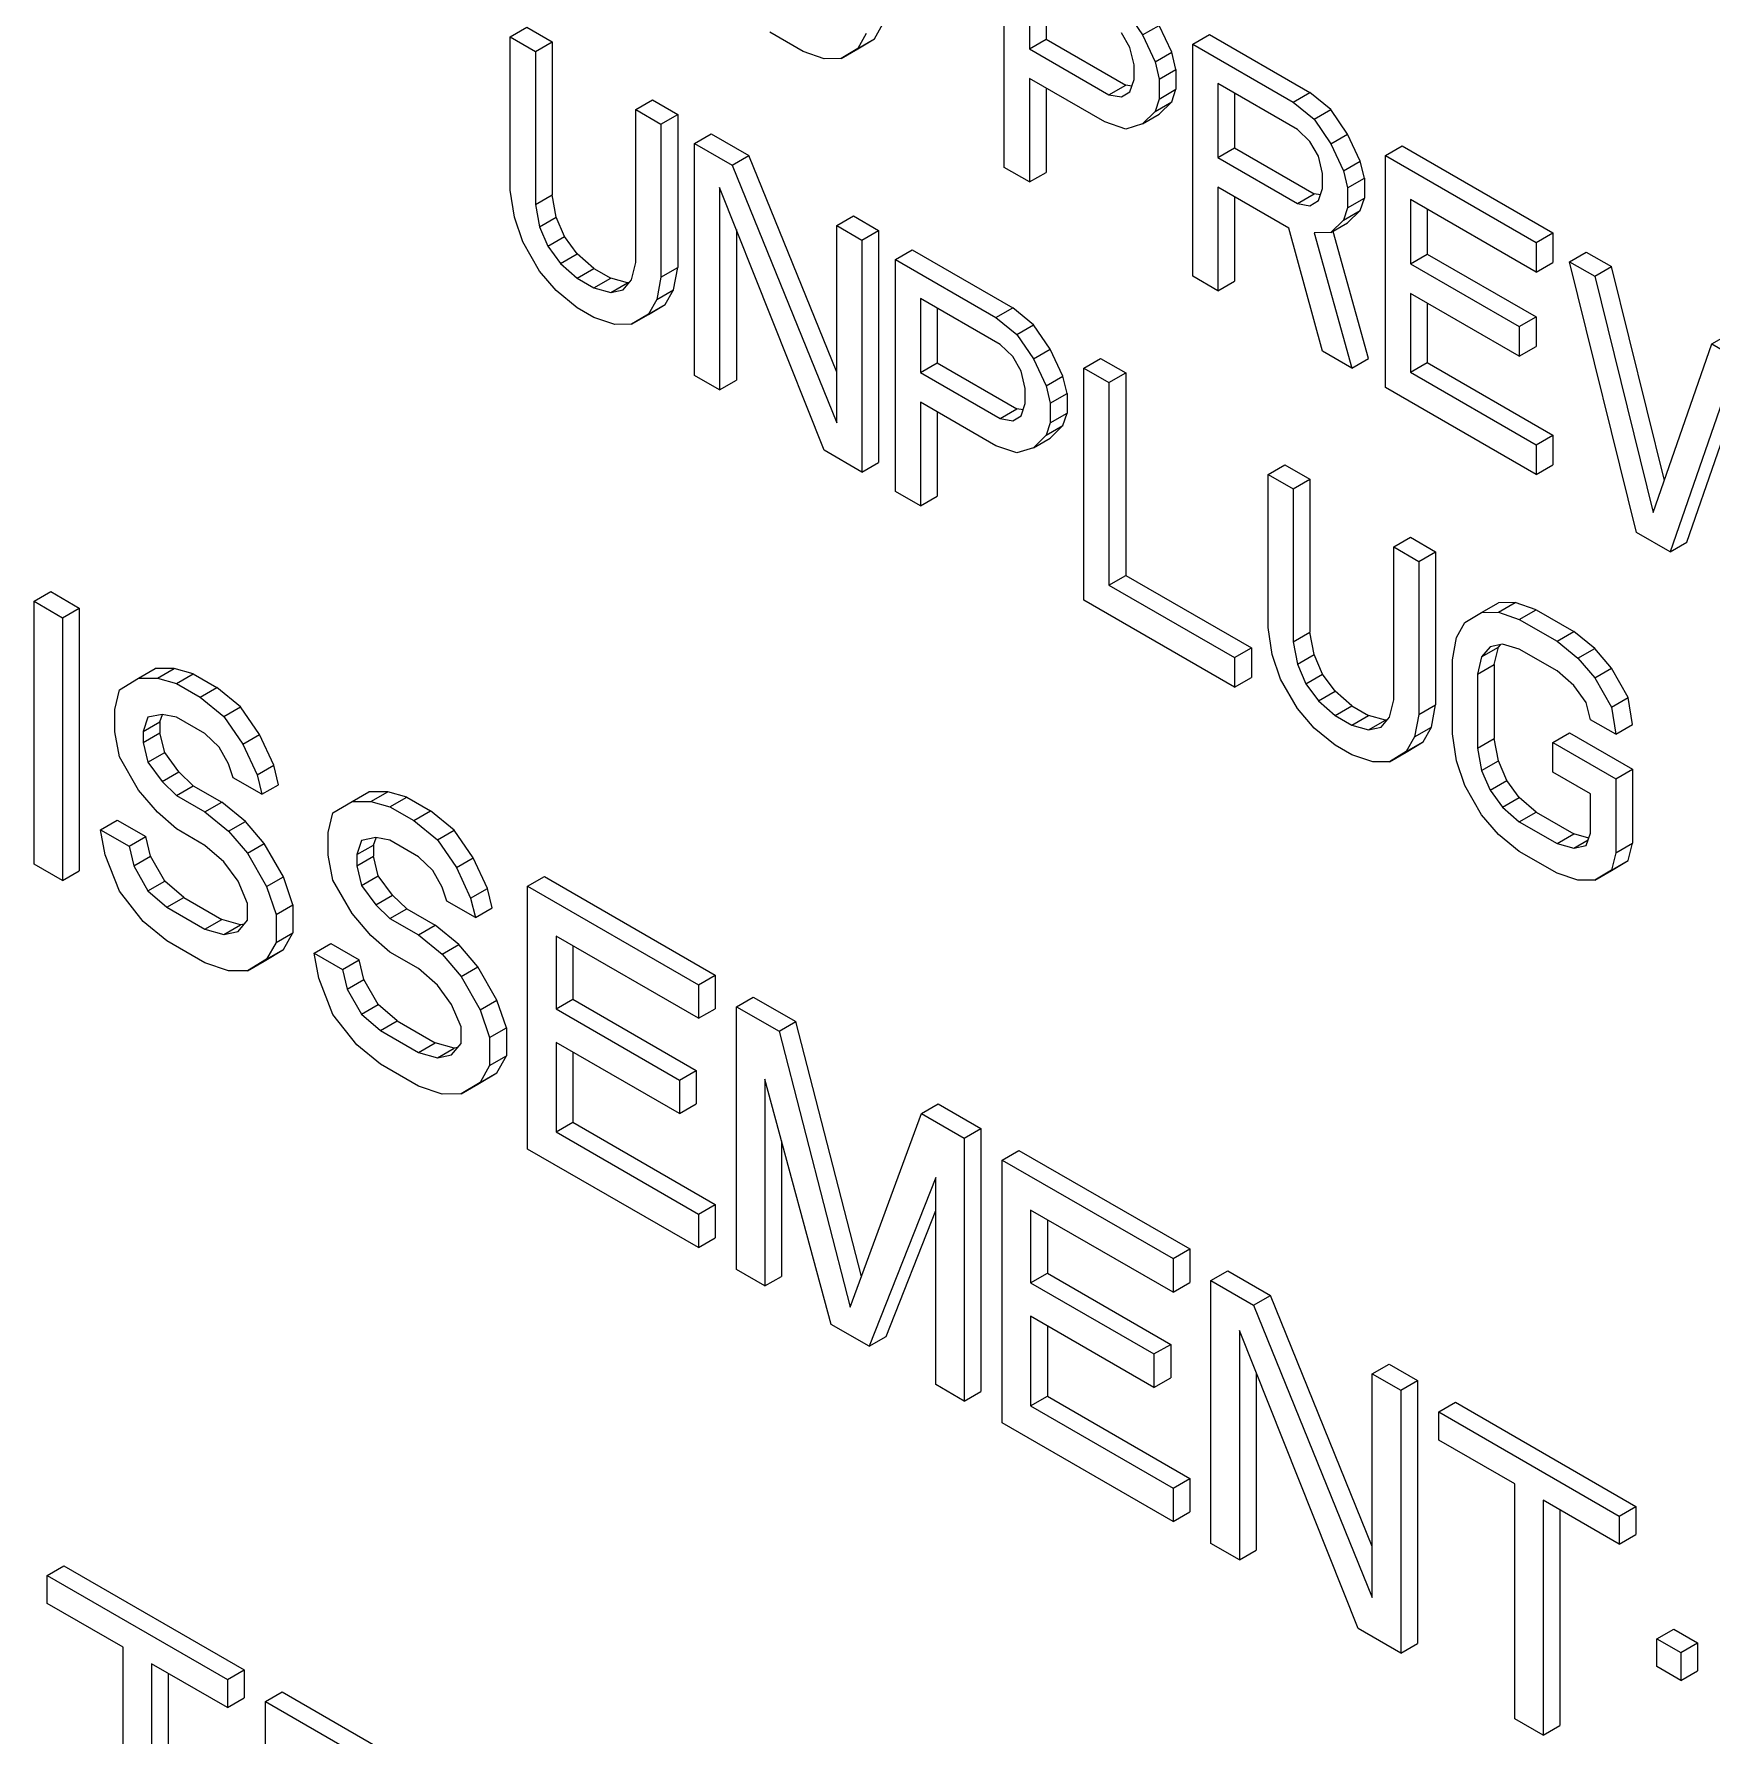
# Model space of a CAD drawing. Header units: millimetres. Extents: x 1920 to 4820, y 310 to 2320.
# Drawn here: x 4550.41 to 4568.12, y 1529.84 to 1547.81 of the extents above; entities that cross this region are included whole.
import ezdxf

# ---------------------------------------------------------------- set-up
doc = ezdxf.new("R2010")
doc.units = ezdxf.units.MM
doc.layers.add('core', color=7, linetype='Continuous', lineweight=20)

msp = doc.modelspace()

# ---------------------------------------------------------------- linework, layer by layer
at = {"layer": 'core'}
for p, q in [((4560.653, 1546.403), (4560.653, 1548.852)), ((4560.918, 1548.439), (4560.918, 1547.657)), ((4561.095, 1548.337), (4561.095, 1547.759)), ((4561.935, 1548.06), (4562.112, 1547.802)), ((4555.438, 1547.781), (4555.615, 1547.883)), ((4555.615, 1547.883), (4555.88, 1547.73)), ((4559.283, 1547.763), (4559.372, 1547.92)), ((4562.112, 1547.802), (4562.288, 1547.904)), ((4562.421, 1547.619), (4562.288, 1547.904)), ((4555.438, 1547.781), (4555.704, 1547.628)), ((4555.438, 1546.165), (4555.438, 1547.781)), ((4555.704, 1547.628), (4555.88, 1547.73)), ((4555.88, 1547.73), (4555.88, 1546.114)), ((4558.532, 1547.628), (4558.178, 1547.832)), ((4559.195, 1547.818), (4559.106, 1547.661)), ((4559.106, 1547.661), (4559.283, 1547.763)), ((4559.106, 1547.656), (4559.283, 1547.763)), ((4560.918, 1547.657), (4561.095, 1547.759)), ((4561.095, 1547.759), (4561.935, 1547.274)), ((4561.979, 1547.67), (4561.891, 1547.825)), ((4562.023, 1547.488), (4561.979, 1547.67)), ((4562.112, 1547.802), (4562.244, 1547.517)), ((4562.642, 1547.704), (4562.819, 1547.806)), ((4562.642, 1547.704), (4563.703, 1547.092)), ((4562.642, 1545.255), (4562.642, 1547.704)), ((4562.819, 1547.806), (4563.879, 1547.194)), ((4555.704, 1547.628), (4555.704, 1546.012)), ((4558.753, 1547.552), (4558.532, 1547.628)), ((4558.93, 1547.554), (4558.753, 1547.552)), ((4559.106, 1547.661), (4558.93, 1547.554)), ((4558.93, 1547.554), (4559.106, 1547.656)), ((4560.918, 1547.657), (4561.758, 1547.172)), ((4562.023, 1547.332), (4562.023, 1547.488)), ((4562.244, 1547.517), (4562.421, 1547.619)), ((4562.244, 1547.517), (4562.288, 1547.335)), ((4562.465, 1547.437), (4562.421, 1547.619)), ((4560.918, 1547.344), (4560.918, 1546.25)), ((4561.714, 1546.885), (4560.918, 1547.344)), ((4561.979, 1547.201), (4562.023, 1547.332)), ((4562.288, 1547.335), (4562.465, 1547.437)), ((4562.288, 1547.335), (4562.288, 1547.126)), ((4562.465, 1547.437), (4562.465, 1547.229)), ((4561.095, 1547.242), (4561.095, 1546.352)), ((4561.758, 1547.172), (4561.935, 1547.274)), ((4561.758, 1547.172), (4561.891, 1547.148)), ((4561.891, 1547.148), (4561.979, 1547.201)), ((4562, 1547.262), (4561.935, 1547.274)), ((4562.288, 1547.126), (4562.244, 1546.996)), ((4562.288, 1547.126), (4562.465, 1547.229)), ((4562.421, 1547.098), (4562.465, 1547.229)), ((4562.907, 1547.29), (4562.907, 1546.509)), ((4563.747, 1546.806), (4562.907, 1547.29)), ((4563.084, 1547.188), (4563.084, 1546.611)), ((4563.703, 1547.092), (4563.879, 1547.194)), ((4564.1, 1547.014), (4563.879, 1547.194)), ((4556.764, 1547.015), (4556.941, 1547.117)), ((4556.764, 1547.015), (4557.029, 1546.862)), ((4556.764, 1545.4), (4556.764, 1547.015)), ((4556.941, 1547.117), (4557.206, 1546.964)), ((4557.029, 1546.862), (4557.206, 1546.964)), ((4557.206, 1546.964), (4557.206, 1545.349)), ((4562.244, 1546.996), (4562.112, 1546.864)), ((4562.112, 1546.864), (4562.288, 1546.966)), ((4562.244, 1546.996), (4562.421, 1547.098)), ((4562.288, 1546.966), (4562.421, 1547.098)), ((4563.703, 1547.092), (4563.924, 1546.912)), ((4563.924, 1546.912), (4564.1, 1547.014)), ((4564.277, 1546.756), (4564.1, 1547.014)), ((4557.029, 1546.862), (4557.029, 1545.246)), ((4561.935, 1546.809), (4561.714, 1546.885)), ((4562.112, 1546.864), (4561.935, 1546.809)), ((4563.879, 1546.677), (4563.747, 1546.806)), ((4563.924, 1546.912), (4564.1, 1546.654)), ((4557.383, 1546.658), (4557.56, 1546.76)), ((4557.383, 1546.658), (4557.781, 1546.428)), ((4557.383, 1544.208), (4557.383, 1546.658)), ((4557.56, 1546.76), (4557.957, 1546.53)), ((4562.907, 1546.509), (4563.084, 1546.611)), ((4563.084, 1546.611), (4563.924, 1546.126)), ((4563.968, 1546.522), (4563.879, 1546.677)), ((4564.1, 1546.654), (4564.277, 1546.756)), ((4564.1, 1546.654), (4564.233, 1546.369)), ((4564.41, 1546.471), (4564.277, 1546.756)), ((4564.675, 1546.53), (4564.852, 1546.632)), ((4564.852, 1546.632), (4566.443, 1545.714)), ((4557.781, 1546.428), (4557.957, 1546.53)), ((4557.781, 1546.428), (4558.885, 1543.706)), ((4558.885, 1544.243), (4557.957, 1546.53)), ((4562.907, 1546.509), (4563.747, 1546.024)), ((4564.012, 1546.34), (4563.968, 1546.522)), ((4564.233, 1546.369), (4564.41, 1546.471)), ((4564.454, 1546.289), (4564.41, 1546.471)), ((4564.675, 1544.081), (4564.675, 1546.53)), ((4564.675, 1546.53), (4566.266, 1545.612)), ((4560.918, 1546.25), (4560.653, 1546.403)), ((4560.918, 1546.25), (4561.095, 1546.352)), ((4564.012, 1546.183), (4564.012, 1546.34)), ((4564.233, 1546.369), (4564.277, 1546.187)), ((4564.277, 1546.187), (4564.454, 1546.289)), ((4564.454, 1546.289), (4564.454, 1546.08)), ((4555.483, 1545.879), (4555.438, 1546.165)), ((4555.704, 1546.012), (4555.88, 1546.114)), ((4555.924, 1545.88), (4555.88, 1546.114)), ((4557.648, 1546.192), (4557.648, 1544.055)), ((4558.753, 1543.418), (4557.648, 1546.192)), ((4562.907, 1546.196), (4562.907, 1545.102)), ((4563.658, 1545.762), (4562.907, 1546.196)), ((4563.084, 1546.094), (4563.084, 1545.204)), ((4563.747, 1546.024), (4563.924, 1546.126)), ((4563.879, 1545.999), (4563.968, 1546.053)), ((4563.989, 1546.114), (4563.924, 1546.126)), ((4563.968, 1546.053), (4564.012, 1546.183)), ((4564.277, 1546.187), (4564.277, 1545.978)), ((4564.277, 1545.978), (4564.454, 1546.08)), ((4564.41, 1545.95), (4564.454, 1546.08)), ((4564.94, 1546.065), (4564.94, 1545.387)), ((4566.266, 1545.299), (4564.94, 1546.065)), ((4555.571, 1545.619), (4555.483, 1545.879)), ((4555.704, 1546.012), (4555.748, 1545.778)), ((4555.748, 1545.778), (4555.924, 1545.88)), ((4556.013, 1545.673), (4555.924, 1545.88)), ((4558.885, 1545.79), (4559.062, 1545.893)), ((4559.062, 1545.893), (4559.327, 1545.739)), ((4563.747, 1546.024), (4563.879, 1545.999)), ((4564.277, 1545.978), (4564.233, 1545.847)), ((4564.233, 1545.847), (4564.41, 1545.95)), ((4564.277, 1545.818), (4564.41, 1545.95)), ((4565.117, 1545.963), (4565.117, 1545.489)), ((4555.748, 1545.778), (4555.836, 1545.571)), ((4557.825, 1545.748), (4557.825, 1544.157)), ((4558.885, 1543.706), (4558.885, 1545.79)), ((4558.885, 1545.79), (4559.151, 1545.637)), ((4559.151, 1545.637), (4559.327, 1545.739)), ((4559.327, 1545.739), (4559.327, 1543.29)), ((4564.012, 1544.464), (4563.658, 1545.762)), ((4564.1, 1545.716), (4563.924, 1545.713)), ((4563.924, 1545.713), (4564.321, 1544.285)), ((4564.233, 1545.847), (4564.1, 1545.716)), ((4564.1, 1545.716), (4564.277, 1545.818)), ((4564.498, 1544.387), (4564.124, 1545.729)), ((4566.266, 1545.612), (4566.443, 1545.714)), ((4566.443, 1545.714), (4566.443, 1545.401)), ((4555.748, 1545.309), (4555.571, 1545.619)), ((4555.836, 1545.571), (4556.013, 1545.673)), ((4555.836, 1545.571), (4555.969, 1545.39)), ((4556.145, 1545.492), (4556.013, 1545.673)), ((4559.151, 1545.637), (4559.151, 1543.188)), ((4559.504, 1545.433), (4559.681, 1545.535)), ((4559.681, 1545.535), (4560.742, 1544.923)), ((4566.266, 1545.612), (4566.266, 1545.299)), ((4566.619, 1545.408), (4566.796, 1545.51)), ((4566.796, 1545.51), (4567.061, 1545.357)), ((4555.969, 1545.39), (4556.145, 1545.492)), ((4555.969, 1545.39), (4556.145, 1545.236)), ((4556.322, 1545.338), (4556.145, 1545.492)), ((4556.145, 1545.236), (4556.322, 1545.338)), ((4556.322, 1545.338), (4556.499, 1545.236)), ((4556.72, 1545.217), (4556.764, 1545.4)), ((4557.029, 1545.246), (4557.206, 1545.349)), ((4557.162, 1545.113), (4557.206, 1545.349)), ((4559.504, 1545.433), (4560.565, 1544.821)), ((4559.504, 1542.984), (4559.504, 1545.433)), ((4564.94, 1545.387), (4565.117, 1545.489)), ((4564.94, 1545.387), (4566.089, 1544.724)), ((4565.117, 1545.489), (4566.266, 1544.826)), ((4566.266, 1545.299), (4566.443, 1545.401)), ((4566.619, 1545.408), (4566.885, 1545.255)), ((4567.327, 1542.55), (4566.619, 1545.408)), ((4566.885, 1545.255), (4567.061, 1545.357)), ((4567.621, 1543.1), (4567.061, 1545.357)), ((4555.924, 1545.103), (4555.748, 1545.309)), ((4556.145, 1545.236), (4556.322, 1545.134)), ((4556.322, 1545.134), (4556.499, 1545.236)), ((4556.676, 1545.186), (4556.499, 1545.236)), ((4556.499, 1545.084), (4556.676, 1545.186)), ((4556.632, 1545.111), (4556.72, 1545.217)), ((4556.698, 1545.19), (4556.676, 1545.186)), ((4557.029, 1545.246), (4556.985, 1545.011)), ((4562.907, 1545.102), (4562.642, 1545.255)), ((4562.907, 1545.102), (4563.084, 1545.204)), ((4566.885, 1545.255), (4567.503, 1542.761)), ((4556.145, 1544.923), (4555.924, 1545.103)), ((4556.322, 1545.134), (4556.499, 1545.084)), ((4556.499, 1545.084), (4556.632, 1545.111)), ((4556.985, 1545.011), (4556.897, 1544.854)), ((4556.985, 1545.011), (4557.162, 1545.113)), ((4557.074, 1544.956), (4557.162, 1545.113)), ((4559.769, 1545.02), (4559.769, 1544.238)), ((4560.609, 1544.535), (4559.769, 1545.02)), ((4564.94, 1545.074), (4564.94, 1544.241)), ((4566.089, 1544.411), (4564.94, 1545.074)), ((4565.117, 1544.972), (4565.117, 1544.343)), ((4556.322, 1544.821), (4556.145, 1544.923)), ((4556.543, 1544.745), (4556.322, 1544.821)), ((4556.897, 1544.854), (4556.72, 1544.748)), ((4556.72, 1544.748), (4556.897, 1544.85)), ((4556.897, 1544.854), (4557.074, 1544.956)), ((4556.897, 1544.85), (4557.074, 1544.956)), ((4559.946, 1544.917), (4559.946, 1544.34)), ((4560.565, 1544.821), (4560.742, 1544.923)), ((4560.565, 1544.821), (4560.786, 1544.641)), ((4560.963, 1544.743), (4560.742, 1544.923)), ((4566.089, 1544.724), (4566.266, 1544.826)), ((4566.266, 1544.826), (4566.266, 1544.513)), ((4556.72, 1544.748), (4556.543, 1544.745)), ((4560.786, 1544.641), (4560.963, 1544.743)), ((4560.786, 1544.641), (4560.963, 1544.383)), ((4561.139, 1544.485), (4560.963, 1544.743)), ((4566.089, 1544.724), (4566.089, 1544.411)), ((4568.122, 1544.54), (4568.299, 1544.642)), ((4560.742, 1544.406), (4560.609, 1544.535)), ((4560.963, 1544.383), (4561.139, 1544.485)), ((4561.272, 1544.2), (4561.139, 1544.485)), ((4564.321, 1544.285), (4564.012, 1544.464)), ((4566.089, 1544.411), (4566.266, 1544.513)), ((4567.503, 1542.761), (4568.122, 1544.54)), ((4567.857, 1542.448), (4568.564, 1544.489)), ((4568.122, 1544.54), (4568.387, 1544.387)), ((4559.769, 1544.238), (4559.946, 1544.34)), ((4559.946, 1544.34), (4560.786, 1543.855)), ((4560.83, 1544.251), (4560.742, 1544.406)), ((4560.874, 1544.069), (4560.83, 1544.251)), ((4560.963, 1544.383), (4561.095, 1544.098)), ((4561.493, 1544.285), (4561.67, 1544.387)), ((4561.493, 1544.285), (4561.758, 1544.132)), ((4561.493, 1541.836), (4561.493, 1544.285)), ((4561.67, 1544.387), (4561.935, 1544.234)), ((4564.321, 1544.285), (4564.498, 1544.387)), ((4564.94, 1544.241), (4565.117, 1544.343)), ((4565.117, 1544.343), (4566.443, 1543.577)), ((4568.387, 1544.387), (4567.68, 1542.346)), ((4557.648, 1544.055), (4557.383, 1544.208)), ((4557.648, 1544.055), (4557.825, 1544.157)), ((4559.769, 1544.238), (4560.609, 1543.753)), ((4560.874, 1543.913), (4560.874, 1544.069)), ((4561.095, 1544.098), (4561.272, 1544.2)), ((4561.095, 1544.098), (4561.139, 1543.916)), ((4561.316, 1544.018), (4561.272, 1544.2)), ((4561.758, 1544.132), (4561.935, 1544.234)), ((4561.758, 1544.132), (4561.758, 1541.995)), ((4561.935, 1544.234), (4561.935, 1542.097)), ((4566.266, 1543.162), (4564.675, 1544.081)), ((4564.94, 1544.241), (4566.266, 1543.475)), ((4559.769, 1543.925), (4559.769, 1542.831)), ((4560.565, 1543.466), (4559.769, 1543.925)), ((4560.83, 1543.782), (4560.874, 1543.913)), ((4561.139, 1543.916), (4561.316, 1544.018)), ((4561.139, 1543.916), (4561.139, 1543.707)), ((4561.316, 1544.018), (4561.316, 1543.809)), ((4559.946, 1543.823), (4559.946, 1542.933)), ((4560.609, 1543.753), (4560.786, 1543.855)), ((4560.609, 1543.753), (4560.742, 1543.729)), ((4560.742, 1543.729), (4560.83, 1543.782)), ((4560.851, 1543.843), (4560.786, 1543.855)), ((4561.139, 1543.707), (4561.316, 1543.809)), ((4561.272, 1543.679), (4561.316, 1543.809)), ((4561.095, 1543.577), (4560.963, 1543.445)), ((4560.963, 1543.445), (4561.139, 1543.547)), ((4561.139, 1543.707), (4561.095, 1543.577)), ((4561.095, 1543.577), (4561.272, 1543.679)), ((4561.139, 1543.547), (4561.272, 1543.679)), ((4566.266, 1543.475), (4566.443, 1543.577)), ((4566.443, 1543.577), (4566.443, 1543.264)), ((4559.151, 1543.188), (4558.753, 1543.418)), ((4560.786, 1543.39), (4560.565, 1543.466)), ((4560.963, 1543.445), (4560.786, 1543.39)), ((4566.266, 1543.475), (4566.266, 1543.162)), ((4559.151, 1543.188), (4559.327, 1543.29)), ((4563.437, 1543.162), (4563.614, 1543.264)), ((4563.614, 1543.264), (4563.879, 1543.111)), ((4566.266, 1543.162), (4566.443, 1543.264)), ((4563.437, 1543.162), (4563.703, 1543.009)), ((4563.437, 1541.547), (4563.437, 1543.162)), ((4563.703, 1543.009), (4563.879, 1543.111)), ((4563.703, 1543.009), (4563.703, 1541.394)), ((4563.879, 1543.111), (4563.879, 1541.496)), ((4559.769, 1542.831), (4559.504, 1542.984)), ((4559.769, 1542.831), (4559.946, 1542.933)), ((4564.763, 1542.397), (4564.94, 1542.499)), ((4564.94, 1542.499), (4565.205, 1542.346)), ((4567.68, 1542.346), (4567.327, 1542.55)), ((4564.763, 1542.397), (4565.028, 1542.244)), ((4564.763, 1540.781), (4564.763, 1542.397)), ((4565.028, 1542.244), (4565.205, 1542.346)), ((4565.205, 1542.346), (4565.205, 1540.73)), ((4567.68, 1542.346), (4567.857, 1542.448)), ((4561.758, 1541.995), (4561.935, 1542.097)), ((4561.935, 1542.097), (4563.261, 1541.332)), ((4565.028, 1542.244), (4565.028, 1540.628)), ((4550.413, 1541.823), (4550.59, 1541.925)), ((4550.59, 1541.925), (4550.89, 1541.752)), ((4561.758, 1541.995), (4563.084, 1541.23)), ((4550.413, 1539.047), (4550.413, 1541.823)), ((4550.413, 1541.823), (4550.713, 1541.65)), ((4550.713, 1541.65), (4550.89, 1541.752)), ((4550.89, 1541.752), (4550.89, 1538.976)), ((4563.084, 1540.917), (4561.493, 1541.836)), ((4565.691, 1541.705), (4565.868, 1541.807)), ((4565.868, 1541.707), (4566.045, 1541.809)), ((4566.045, 1541.809), (4565.868, 1541.807)), ((4566.266, 1541.733), (4566.045, 1541.809)), ((4566.089, 1541.631), (4566.266, 1541.733)), ((4566.266, 1541.733), (4566.664, 1541.504)), ((4550.713, 1541.65), (4550.713, 1538.874)), ((4565.426, 1541.441), (4565.515, 1541.598)), ((4565.515, 1541.598), (4565.691, 1541.705)), ((4565.691, 1541.705), (4565.868, 1541.707)), ((4565.868, 1541.707), (4566.089, 1541.631)), ((4566.089, 1541.631), (4566.487, 1541.402)), ((4563.482, 1541.261), (4563.437, 1541.547)), ((4563.703, 1541.394), (4563.879, 1541.496)), ((4563.703, 1541.394), (4563.747, 1541.16)), ((4563.924, 1541.262), (4563.879, 1541.496)), ((4565.382, 1541.206), (4565.426, 1541.441)), ((4566.487, 1541.402), (4566.664, 1541.504)), ((4566.487, 1541.402), (4566.708, 1541.222)), ((4566.885, 1541.324), (4566.664, 1541.504)), ((4563.084, 1541.23), (4563.261, 1541.332)), ((4563.084, 1541.23), (4563.084, 1540.917)), ((4563.261, 1541.332), (4563.261, 1541.019)), ((4563.57, 1541.001), (4563.482, 1541.261)), ((4563.747, 1541.16), (4563.924, 1541.262)), ((4564.012, 1541.054), (4563.924, 1541.262)), ((4565.382, 1540.424), (4565.382, 1541.206)), ((4565.691, 1541.236), (4565.647, 1541.053)), ((4565.78, 1541.341), (4565.691, 1541.236)), ((4565.691, 1541.236), (4565.868, 1541.338)), ((4565.912, 1541.369), (4565.78, 1541.341)), ((4565.824, 1541.155), (4565.868, 1541.338)), ((4565.868, 1541.338), (4565.89, 1541.364)), ((4566.089, 1541.319), (4565.912, 1541.369)), ((4566.487, 1541.089), (4566.089, 1541.319)), ((4566.708, 1541.222), (4566.885, 1541.324)), ((4566.708, 1541.222), (4566.885, 1541.016)), ((4567.061, 1541.118), (4566.885, 1541.324)), ((4551.515, 1541.01), (4551.691, 1541.112)), ((4551.892, 1541.114), (4551.691, 1541.112)), ((4551.715, 1541.012), (4551.892, 1541.114)), ((4552.092, 1541.058), (4551.892, 1541.114)), ((4551.915, 1540.956), (4552.092, 1541.058)), ((4552.092, 1541.058), (4552.343, 1540.913)), ((4563.084, 1540.917), (4563.261, 1541.019)), ((4563.747, 1541.16), (4563.835, 1540.952)), ((4563.835, 1540.952), (4564.012, 1541.054)), ((4564.145, 1540.874), (4564.012, 1541.054)), ((4565.647, 1541.053), (4565.824, 1541.155)), ((4565.647, 1541.053), (4565.647, 1540.271)), ((4565.824, 1541.155), (4565.824, 1540.373)), ((4566.664, 1540.935), (4566.487, 1541.089)), ((4566.885, 1541.016), (4567.061, 1541.118)), ((4566.885, 1541.016), (4567.061, 1540.705)), ((4567.238, 1540.807), (4567.061, 1541.118)), ((4551.264, 1540.682), (4551.314, 1540.889)), ((4551.314, 1540.889), (4551.515, 1541.01)), ((4551.515, 1541.01), (4551.715, 1541.012)), ((4551.715, 1541.012), (4551.915, 1540.956)), ((4551.915, 1540.956), (4552.166, 1540.811)), ((4552.166, 1540.811), (4552.343, 1540.913)), ((4552.593, 1540.709), (4552.343, 1540.913)), ((4563.747, 1540.691), (4563.57, 1541.001)), ((4563.835, 1540.952), (4563.968, 1540.771)), ((4563.968, 1540.771), (4564.145, 1540.874)), ((4564.321, 1540.719), (4564.145, 1540.874)), ((4566.796, 1540.754), (4566.664, 1540.935)), ((4551.264, 1540.446), (4551.264, 1540.682)), ((4552.166, 1540.811), (4552.416, 1540.607)), ((4552.416, 1540.607), (4552.593, 1540.709)), ((4552.793, 1540.417), (4552.593, 1540.709)), ((4563.924, 1540.484), (4563.747, 1540.691)), ((4563.968, 1540.771), (4564.145, 1540.617)), ((4564.145, 1540.617), (4564.321, 1540.719)), ((4564.321, 1540.719), (4564.498, 1540.617)), ((4564.719, 1540.598), (4564.763, 1540.781)), ((4565.028, 1540.628), (4565.205, 1540.73)), ((4565.161, 1540.495), (4565.205, 1540.73)), ((4566.84, 1540.572), (4566.796, 1540.754)), ((4567.061, 1540.705), (4567.238, 1540.807)), ((4567.061, 1540.705), (4567.106, 1540.419)), ((4567.282, 1540.521), (4567.238, 1540.807)), ((4551.615, 1540.598), (4551.565, 1540.449)), ((4551.565, 1540.449), (4551.742, 1540.551)), ((4551.765, 1540.629), (4551.615, 1540.598)), ((4551.742, 1540.551), (4551.768, 1540.628)), ((4551.742, 1540.551), (4551.742, 1540.433)), ((4551.915, 1540.601), (4551.765, 1540.629)), ((4552.216, 1540.428), (4551.915, 1540.601)), ((4552.416, 1540.607), (4552.617, 1540.315)), ((4564.145, 1540.305), (4563.924, 1540.484)), ((4564.145, 1540.617), (4564.321, 1540.515)), ((4564.321, 1540.515), (4564.498, 1540.617)), ((4564.321, 1540.515), (4564.498, 1540.465)), ((4564.675, 1540.567), (4564.498, 1540.617)), ((4564.498, 1540.465), (4564.675, 1540.567)), ((4564.498, 1540.465), (4564.631, 1540.493)), ((4564.631, 1540.493), (4564.719, 1540.598)), ((4564.697, 1540.572), (4564.675, 1540.567)), ((4565.028, 1540.628), (4564.984, 1540.393)), ((4564.984, 1540.393), (4565.161, 1540.495)), ((4565.073, 1540.338), (4565.161, 1540.495)), ((4567.106, 1540.419), (4566.84, 1540.572)), ((4567.106, 1540.419), (4567.282, 1540.521)), ((4551.314, 1540.18), (4551.264, 1540.446)), ((4551.565, 1540.449), (4551.565, 1540.331)), ((4551.565, 1540.331), (4551.742, 1540.433)), ((4551.565, 1540.331), (4551.615, 1540.125)), ((4551.792, 1540.227), (4551.742, 1540.433)), ((4552.366, 1540.282), (4552.216, 1540.428)), ((4552.617, 1540.315), (4552.793, 1540.417)), ((4552.617, 1540.315), (4552.767, 1539.992)), ((4552.944, 1540.094), (4552.793, 1540.417)), ((4564.321, 1540.203), (4564.145, 1540.305)), ((4564.984, 1540.393), (4564.896, 1540.236)), ((4564.896, 1540.236), (4565.073, 1540.338)), ((4564.896, 1540.231), (4565.073, 1540.338)), ((4565.426, 1540.138), (4565.382, 1540.424)), ((4565.647, 1540.271), (4565.824, 1540.373)), ((4565.868, 1540.139), (4565.824, 1540.373)), ((4566.443, 1540.333), (4566.619, 1540.435)), ((4566.443, 1540.333), (4567.106, 1539.95)), ((4566.443, 1540.02), (4566.443, 1540.333)), ((4566.619, 1540.435), (4567.282, 1540.052)), ((4551.515, 1539.828), (4551.314, 1540.18)), ((4551.615, 1540.125), (4551.792, 1540.227)), ((4551.615, 1540.125), (4551.765, 1539.92)), ((4551.942, 1540.022), (4551.792, 1540.227)), ((4552.466, 1540.106), (4552.366, 1540.282)), ((4564.542, 1540.127), (4564.321, 1540.203)), ((4564.719, 1540.129), (4564.542, 1540.127)), ((4564.896, 1540.236), (4564.719, 1540.129)), ((4564.719, 1540.129), (4564.896, 1540.231)), ((4565.515, 1539.878), (4565.426, 1540.138)), ((4565.647, 1540.271), (4565.691, 1540.037)), ((4565.691, 1540.037), (4565.868, 1540.139)), ((4565.957, 1539.932), (4565.868, 1540.139)), ((4551.765, 1539.92), (4551.942, 1540.022)), ((4552.092, 1539.876), (4551.942, 1540.022)), ((4552.516, 1539.959), (4552.466, 1540.106)), ((4552.817, 1539.785), (4552.516, 1539.959)), ((4552.767, 1539.992), (4552.944, 1540.094)), ((4552.767, 1539.992), (4552.817, 1539.785)), ((4552.994, 1539.887), (4552.944, 1540.094)), ((4565.691, 1540.037), (4565.78, 1539.83)), ((4566.84, 1539.79), (4566.443, 1540.02)), ((4567.106, 1539.95), (4567.282, 1540.052)), ((4567.106, 1539.95), (4567.106, 1539.168)), ((4567.282, 1540.052), (4567.282, 1539.27)), ((4551.715, 1539.595), (4551.515, 1539.828)), ((4551.765, 1539.92), (4551.915, 1539.774)), ((4551.915, 1539.774), (4552.092, 1539.876)), ((4551.915, 1539.774), (4552.216, 1539.601)), ((4552.092, 1539.876), (4552.393, 1539.703)), ((4552.817, 1539.785), (4552.994, 1539.887)), ((4553.769, 1539.709), (4553.945, 1539.811)), ((4554.146, 1539.813), (4553.945, 1539.811)), ((4553.969, 1539.711), (4554.146, 1539.813)), ((4554.346, 1539.756), (4554.146, 1539.813)), ((4554.169, 1539.654), (4554.346, 1539.756)), ((4554.346, 1539.756), (4554.596, 1539.612)), ((4565.691, 1539.568), (4565.515, 1539.878)), ((4565.78, 1539.83), (4565.957, 1539.932)), ((4565.78, 1539.83), (4565.912, 1539.649)), ((4566.089, 1539.751), (4565.957, 1539.932)), ((4566.84, 1539.374), (4566.84, 1539.79)), ((4551.915, 1539.42), (4551.715, 1539.595)), ((4552.216, 1539.601), (4552.393, 1539.703)), ((4552.216, 1539.601), (4552.466, 1539.397)), ((4552.643, 1539.499), (4552.393, 1539.703)), ((4553.518, 1539.381), (4553.568, 1539.588)), ((4553.568, 1539.588), (4553.769, 1539.709)), ((4553.769, 1539.709), (4553.969, 1539.711)), ((4553.969, 1539.711), (4554.169, 1539.654)), ((4554.169, 1539.654), (4554.42, 1539.51)), ((4554.42, 1539.51), (4554.596, 1539.612)), ((4554.847, 1539.408), (4554.596, 1539.612)), ((4565.912, 1539.649), (4566.089, 1539.751)), ((4565.912, 1539.649), (4566.089, 1539.495)), ((4566.266, 1539.597), (4566.089, 1539.751)), ((4566.089, 1539.495), (4566.266, 1539.597)), ((4566.266, 1539.597), (4566.664, 1539.367)), ((4551.114, 1539.41), (4551.291, 1539.512)), ((4551.114, 1539.41), (4551.415, 1539.237)), ((4551.164, 1539.145), (4551.114, 1539.41)), ((4551.291, 1539.512), (4551.591, 1539.339)), ((4552.216, 1539.246), (4551.915, 1539.42)), ((4552.466, 1539.397), (4552.643, 1539.499)), ((4552.466, 1539.397), (4552.667, 1539.163)), ((4552.843, 1539.265), (4552.643, 1539.499)), ((4554.42, 1539.51), (4554.67, 1539.306)), ((4554.67, 1539.306), (4554.847, 1539.408)), ((4555.047, 1539.115), (4554.847, 1539.408)), ((4565.868, 1539.362), (4565.691, 1539.568)), ((4566.089, 1539.495), (4566.487, 1539.265)), ((4551.415, 1539.237), (4551.591, 1539.339)), ((4551.415, 1539.237), (4551.465, 1539.03)), ((4551.641, 1539.133), (4551.591, 1539.339)), ((4552.416, 1539.072), (4552.216, 1539.246)), ((4552.667, 1539.163), (4552.843, 1539.265)), ((4553.044, 1538.914), (4552.843, 1539.265)), ((4553.518, 1539.144), (4553.518, 1539.381)), ((4553.869, 1539.296), (4553.819, 1539.148)), ((4553.819, 1539.148), (4553.995, 1539.25)), ((4554.019, 1539.328), (4553.869, 1539.296)), ((4553.995, 1539.25), (4554.022, 1539.327)), ((4553.995, 1539.25), (4553.995, 1539.132)), ((4554.169, 1539.3), (4554.019, 1539.328)), ((4554.47, 1539.126), (4554.169, 1539.3)), ((4554.67, 1539.306), (4554.87, 1539.013)), ((4566.089, 1539.182), (4565.868, 1539.362)), ((4566.487, 1539.265), (4566.664, 1539.367)), ((4566.487, 1539.265), (4566.664, 1539.215)), ((4566.823, 1539.322), (4566.664, 1539.367)), ((4566.664, 1539.215), (4566.817, 1539.303)), ((4566.664, 1539.215), (4566.796, 1539.243)), ((4566.796, 1539.243), (4566.84, 1539.374)), ((4567.106, 1539.168), (4567.282, 1539.27)), ((4567.238, 1539.087), (4567.282, 1539.27)), ((4550.713, 1538.874), (4550.413, 1539.047)), ((4551.314, 1538.763), (4551.164, 1539.145)), ((4551.465, 1539.03), (4551.641, 1539.133)), ((4551.792, 1538.869), (4551.641, 1539.133)), ((4552.567, 1538.867), (4552.416, 1539.072)), ((4552.667, 1539.163), (4552.867, 1538.811)), ((4553.568, 1538.879), (4553.518, 1539.144)), ((4553.819, 1539.148), (4553.819, 1539.03)), ((4553.819, 1539.03), (4553.995, 1539.132)), ((4554.046, 1538.926), (4553.995, 1539.132)), ((4554.62, 1538.981), (4554.47, 1539.126)), ((4554.87, 1539.013), (4555.047, 1539.115)), ((4555.198, 1538.792), (4555.047, 1539.115)), ((4566.487, 1538.952), (4566.089, 1539.182)), ((4567.106, 1539.168), (4567.061, 1538.985)), ((4567.061, 1538.985), (4567.238, 1539.087)), ((4567.061, 1538.981), (4567.238, 1539.087)), ((4550.713, 1538.874), (4550.89, 1538.976)), ((4551.465, 1539.03), (4551.615, 1538.767)), ((4551.615, 1538.767), (4551.792, 1538.869)), ((4551.992, 1538.694), (4551.792, 1538.869)), ((4552.667, 1538.632), (4552.567, 1538.867)), ((4552.867, 1538.811), (4553.044, 1538.914)), ((4553.144, 1538.619), (4553.044, 1538.914)), ((4553.769, 1538.527), (4553.568, 1538.879)), ((4553.819, 1539.03), (4553.869, 1538.824)), ((4553.869, 1538.824), (4554.046, 1538.926)), ((4554.196, 1538.721), (4554.046, 1538.926)), ((4554.72, 1538.805), (4554.62, 1538.981)), ((4554.87, 1539.013), (4555.021, 1538.69)), ((4555.622, 1538.816), (4555.799, 1538.918)), ((4555.799, 1538.918), (4557.602, 1537.877)), ((4566.708, 1538.877), (4566.487, 1538.952)), ((4566.885, 1538.879), (4566.708, 1538.877)), ((4567.061, 1538.985), (4566.885, 1538.879)), ((4566.885, 1538.879), (4567.061, 1538.981)), ((4551.565, 1538.441), (4551.314, 1538.763)), ((4551.615, 1538.767), (4551.815, 1538.592)), ((4551.815, 1538.592), (4551.992, 1538.694)), ((4551.992, 1538.694), (4552.393, 1538.463)), ((4552.867, 1538.811), (4552.967, 1538.517)), ((4553.869, 1538.824), (4554.019, 1538.619)), ((4554.019, 1538.619), (4554.196, 1538.721)), ((4554.346, 1538.575), (4554.196, 1538.721)), ((4554.77, 1538.658), (4554.72, 1538.805)), ((4555.021, 1538.69), (4555.198, 1538.792)), ((4555.021, 1538.69), (4555.071, 1538.484)), ((4555.248, 1538.586), (4555.198, 1538.792)), ((4555.622, 1536.04), (4555.622, 1538.816)), ((4555.622, 1538.816), (4557.425, 1537.775)), ((4551.815, 1538.592), (4552.216, 1538.36)), ((4552.667, 1538.455), (4552.667, 1538.632)), ((4552.967, 1538.517), (4553.144, 1538.619)), ((4552.967, 1538.517), (4552.967, 1538.222)), ((4553.144, 1538.619), (4553.144, 1538.324)), ((4553.969, 1538.293), (4553.769, 1538.527)), ((4554.019, 1538.619), (4554.169, 1538.473)), ((4554.169, 1538.473), (4554.346, 1538.575)), ((4554.346, 1538.575), (4554.647, 1538.402)), ((4555.071, 1538.484), (4554.77, 1538.658)), ((4555.071, 1538.484), (4555.248, 1538.586)), ((4551.815, 1538.237), (4551.565, 1538.441)), ((4552.216, 1538.36), (4552.393, 1538.463)), ((4552.216, 1538.36), (4552.416, 1538.304)), ((4552.593, 1538.406), (4552.393, 1538.463)), ((4552.416, 1538.304), (4552.593, 1538.406)), ((4552.416, 1538.304), (4552.567, 1538.335)), ((4552.567, 1538.335), (4552.667, 1538.455)), ((4552.633, 1538.414), (4552.593, 1538.406)), ((4552.967, 1538.222), (4553.144, 1538.324)), ((4553.044, 1538.146), (4553.144, 1538.324)), ((4554.169, 1538.473), (4554.47, 1538.3)), ((4554.47, 1538.3), (4554.647, 1538.402)), ((4554.897, 1538.198), (4554.647, 1538.402)), ((4552.216, 1538.006), (4551.815, 1538.237)), ((4552.843, 1538.025), (4553.044, 1538.146)), ((4552.967, 1538.222), (4552.867, 1538.044)), ((4552.867, 1538.044), (4553.044, 1538.146)), ((4553.368, 1538.109), (4553.545, 1538.211)), ((4553.545, 1538.211), (4553.845, 1538.037)), ((4554.169, 1538.119), (4553.969, 1538.293)), ((4554.47, 1538.3), (4554.72, 1538.096)), ((4554.72, 1538.096), (4554.897, 1538.198)), ((4555.097, 1537.964), (4554.897, 1538.198)), ((4555.922, 1538.288), (4555.922, 1537.52)), ((4557.425, 1537.42), (4555.922, 1538.288)), ((4556.099, 1538.186), (4556.099, 1537.622)), ((4552.466, 1537.921), (4552.216, 1538.006)), ((4552.867, 1538.044), (4552.667, 1537.923)), ((4552.667, 1537.923), (4552.843, 1538.025)), ((4553.368, 1538.109), (4553.668, 1537.935)), ((4553.418, 1537.844), (4553.368, 1538.109)), ((4553.668, 1537.935), (4553.845, 1538.037)), ((4553.895, 1537.831), (4553.845, 1538.037)), ((4554.47, 1537.945), (4554.169, 1538.119)), ((4554.72, 1538.096), (4554.921, 1537.862)), ((4554.921, 1537.862), (4555.097, 1537.964)), ((4555.298, 1537.612), (4555.097, 1537.964)), ((4552.667, 1537.923), (4552.466, 1537.921)), ((4553.568, 1537.462), (4553.418, 1537.844)), ((4553.668, 1537.935), (4553.719, 1537.729)), ((4553.719, 1537.729), (4553.895, 1537.831)), ((4554.046, 1537.567), (4553.895, 1537.831)), ((4554.67, 1537.77), (4554.47, 1537.945)), ((4554.921, 1537.862), (4555.121, 1537.51)), ((4557.425, 1537.775), (4557.602, 1537.877)), ((4557.602, 1537.877), (4557.602, 1537.522)), ((4553.719, 1537.729), (4553.869, 1537.465)), ((4554.82, 1537.566), (4554.67, 1537.77)), ((4555.121, 1537.51), (4555.298, 1537.612)), ((4555.398, 1537.318), (4555.298, 1537.612)), ((4555.922, 1537.52), (4556.099, 1537.622)), ((4556.099, 1537.622), (4557.401, 1536.87)), ((4557.425, 1537.775), (4557.425, 1537.42)), ((4557.826, 1537.543), (4558.002, 1537.645)), ((4558.002, 1537.645), (4558.453, 1537.385)), ((4553.819, 1537.14), (4553.568, 1537.462)), ((4553.869, 1537.465), (4554.046, 1537.567)), ((4553.869, 1537.465), (4554.069, 1537.291)), ((4554.246, 1537.393), (4554.046, 1537.567)), ((4554.921, 1537.33), (4554.82, 1537.566)), ((4555.121, 1537.51), (4555.221, 1537.216)), ((4555.922, 1537.52), (4557.225, 1536.768)), ((4557.425, 1537.42), (4557.602, 1537.522)), ((4557.826, 1537.543), (4558.276, 1537.283)), ((4557.826, 1534.767), (4557.826, 1537.543)), ((4554.069, 1537.291), (4554.246, 1537.393)), ((4554.069, 1537.291), (4554.47, 1537.059)), ((4554.246, 1537.393), (4554.647, 1537.161)), ((4554.921, 1537.153), (4554.921, 1537.33)), ((4555.221, 1537.216), (4555.398, 1537.318)), ((4555.398, 1537.318), (4555.398, 1537.023)), ((4558.276, 1537.283), (4558.453, 1537.385)), ((4558.276, 1537.283), (4559.028, 1534.369)), ((4559.147, 1534.694), (4558.453, 1537.385)), ((4554.069, 1536.936), (4553.819, 1537.14)), ((4554.47, 1537.059), (4554.647, 1537.161)), ((4554.847, 1537.105), (4554.647, 1537.161)), ((4554.67, 1537.003), (4554.847, 1537.105)), ((4554.82, 1537.034), (4554.921, 1537.153)), ((4554.887, 1537.113), (4554.847, 1537.105)), ((4555.221, 1537.216), (4555.221, 1536.921)), ((4555.922, 1537.166), (4555.922, 1536.221)), ((4557.225, 1536.414), (4555.922, 1537.166)), ((4556.099, 1537.064), (4556.099, 1536.323)), ((4554.47, 1536.705), (4554.069, 1536.936)), ((4554.47, 1537.059), (4554.67, 1537.003)), ((4554.67, 1537.003), (4554.82, 1537.034)), ((4555.221, 1536.921), (4555.121, 1536.742)), ((4555.221, 1536.921), (4555.398, 1537.023)), ((4555.298, 1536.844), (4555.398, 1537.023)), ((4554.72, 1536.619), (4554.47, 1536.705)), ((4555.121, 1536.742), (4554.921, 1536.622)), ((4554.921, 1536.622), (4555.097, 1536.724)), ((4555.097, 1536.724), (4555.298, 1536.844)), ((4555.121, 1536.742), (4555.298, 1536.844)), ((4557.225, 1536.768), (4557.401, 1536.87)), ((4557.225, 1536.768), (4557.225, 1536.414)), ((4557.401, 1536.87), (4557.401, 1536.516)), ((4558.126, 1536.779), (4558.126, 1534.594)), ((4558.827, 1534.189), (4558.126, 1536.779)), ((4554.921, 1536.622), (4554.72, 1536.619)), ((4557.225, 1536.414), (4557.401, 1536.516)), ((4559.028, 1534.369), (4559.779, 1536.416)), ((4559.779, 1536.416), (4559.956, 1536.518)), ((4559.779, 1536.416), (4560.23, 1536.155)), ((4559.956, 1536.518), (4560.407, 1536.257)), ((4555.922, 1536.221), (4556.099, 1536.323)), ((4555.922, 1536.221), (4557.425, 1535.353)), ((4556.099, 1536.323), (4557.602, 1535.455)), ((4560.23, 1536.155), (4560.407, 1536.257)), ((4560.407, 1536.257), (4560.407, 1533.481)), ((4557.425, 1534.999), (4555.622, 1536.04)), ((4558.303, 1536.126), (4558.303, 1534.696)), ((4560.23, 1536.155), (4560.23, 1533.379)), ((4560.63, 1535.924), (4560.807, 1536.026)), ((4560.807, 1536.026), (4562.61, 1534.985)), ((4560.63, 1535.924), (4562.434, 1534.883)), ((4560.63, 1533.148), (4560.63, 1535.924)), ((4559.929, 1535.738), (4559.228, 1533.958)), ((4559.929, 1533.553), (4559.929, 1535.738)), ((4557.425, 1535.353), (4557.602, 1535.455)), ((4557.602, 1535.455), (4557.602, 1535.101)), ((4557.425, 1535.353), (4557.425, 1534.999)), ((4559.405, 1534.06), (4559.929, 1535.391)), ((4560.931, 1535.396), (4560.931, 1534.628)), ((4562.434, 1534.529), (4560.931, 1535.396)), ((4561.108, 1535.294), (4561.108, 1534.73)), ((4557.425, 1534.999), (4557.602, 1535.101)), ((4562.434, 1534.883), (4562.61, 1534.985)), ((4562.61, 1534.985), (4562.61, 1534.631)), ((4558.126, 1534.594), (4557.826, 1534.767)), ((4560.931, 1534.628), (4561.108, 1534.73)), ((4561.108, 1534.73), (4562.41, 1533.978)), ((4562.434, 1534.883), (4562.434, 1534.529)), ((4562.834, 1534.652), (4563.011, 1534.754)), ((4563.011, 1534.754), (4563.462, 1534.493)), ((4558.126, 1534.594), (4558.303, 1534.696)), ((4560.931, 1534.628), (4562.233, 1533.876)), ((4562.434, 1534.529), (4562.61, 1534.631)), ((4562.834, 1534.652), (4563.285, 1534.391)), ((4562.834, 1531.876), (4562.834, 1534.652)), ((4563.285, 1534.391), (4563.462, 1534.493)), ((4563.285, 1534.391), (4564.537, 1531.306)), ((4564.537, 1531.843), (4563.462, 1534.493)), ((4559.228, 1533.958), (4558.827, 1534.189)), ((4560.931, 1534.274), (4560.931, 1533.329)), ((4562.233, 1533.522), (4560.931, 1534.274)), ((4559.228, 1533.958), (4559.405, 1534.06)), ((4561.108, 1534.172), (4561.108, 1533.431)), ((4563.135, 1534.124), (4563.135, 1531.702)), ((4564.387, 1530.979), (4563.135, 1534.124)), ((4562.233, 1533.876), (4562.41, 1533.978)), ((4562.233, 1533.876), (4562.233, 1533.522)), ((4562.41, 1533.978), (4562.41, 1533.624)), ((4563.312, 1533.68), (4563.312, 1531.804)), ((4564.537, 1533.668), (4564.714, 1533.77)), ((4564.537, 1531.306), (4564.537, 1533.668)), ((4564.537, 1533.668), (4564.838, 1533.495)), ((4564.714, 1533.77), (4565.015, 1533.597)), ((4560.23, 1533.379), (4559.929, 1533.553)), ((4560.23, 1533.379), (4560.407, 1533.481)), ((4562.233, 1533.522), (4562.41, 1533.624)), ((4564.838, 1533.495), (4565.015, 1533.597)), ((4564.838, 1533.495), (4564.838, 1530.719)), ((4565.015, 1533.597), (4565.015, 1530.821)), ((4560.931, 1533.329), (4561.108, 1533.431)), ((4560.931, 1533.329), (4562.434, 1532.461)), ((4561.108, 1533.431), (4562.61, 1532.563)), ((4565.238, 1533.264), (4565.415, 1533.366)), ((4565.415, 1533.366), (4567.319, 1532.267)), ((4562.434, 1532.107), (4560.63, 1533.148)), ((4565.238, 1532.968), (4565.238, 1533.264)), ((4565.238, 1533.264), (4567.142, 1532.165)), ((4566.04, 1532.506), (4565.238, 1532.968)), ((4562.434, 1532.461), (4562.61, 1532.563)), ((4562.434, 1532.461), (4562.434, 1532.107)), ((4562.61, 1532.563), (4562.61, 1532.209)), ((4566.04, 1530.025), (4566.04, 1532.506)), ((4562.434, 1532.107), (4562.61, 1532.209)), ((4566.34, 1532.332), (4566.34, 1529.851)), ((4567.142, 1531.869), (4566.34, 1532.332)), ((4566.517, 1532.23), (4566.517, 1529.953)), ((4567.142, 1532.165), (4567.319, 1532.267)), ((4567.319, 1532.267), (4567.319, 1531.971)), ((4567.142, 1532.165), (4567.142, 1531.869)), ((4563.135, 1531.702), (4562.834, 1531.876)), ((4567.142, 1531.869), (4567.319, 1531.971)), ((4563.135, 1531.702), (4563.312, 1531.804)), ((4550.552, 1531.537), (4550.728, 1531.639)), ((4550.552, 1531.242), (4550.552, 1531.537)), ((4550.552, 1531.537), (4552.455, 1530.438)), ((4550.728, 1531.639), (4552.632, 1530.54)), ((4551.353, 1530.779), (4550.552, 1531.242)), ((4564.838, 1530.719), (4564.387, 1530.979)), ((4567.542, 1530.87), (4567.719, 1530.972)), ((4567.719, 1530.972), (4567.97, 1530.828)), ((4551.353, 1528.298), (4551.353, 1530.779)), ((4564.838, 1530.719), (4565.015, 1530.821)), ((4567.542, 1530.575), (4567.542, 1530.87)), ((4567.542, 1530.87), (4567.793, 1530.726)), ((4567.793, 1530.726), (4567.97, 1530.828)), ((4567.97, 1530.828), (4567.97, 1530.532)), ((4551.653, 1530.605), (4551.653, 1528.125)), ((4552.455, 1530.143), (4551.653, 1530.605)), ((4567.793, 1530.726), (4567.793, 1530.43)), ((4551.83, 1530.503), (4551.83, 1528.227)), ((4552.455, 1530.438), (4552.632, 1530.54)), ((4552.455, 1530.438), (4552.455, 1530.143)), ((4552.632, 1530.54), (4552.632, 1530.245)), ((4567.793, 1530.43), (4567.542, 1530.575)), ((4567.793, 1530.43), (4567.97, 1530.532)), ((4552.455, 1530.143), (4552.632, 1530.245)), ((4552.856, 1530.207), (4553.032, 1530.309)), ((4553.032, 1530.309), (4554.835, 1529.268)), ((4552.856, 1530.207), (4554.659, 1529.166)), ((4552.856, 1527.431), (4552.856, 1530.207)), ((4566.34, 1529.851), (4566.04, 1530.025)), ((4566.34, 1529.851), (4566.517, 1529.953))]:
    msp.add_line(p, q, dxfattribs=at)

doc.saveas('drawing.dxf')
